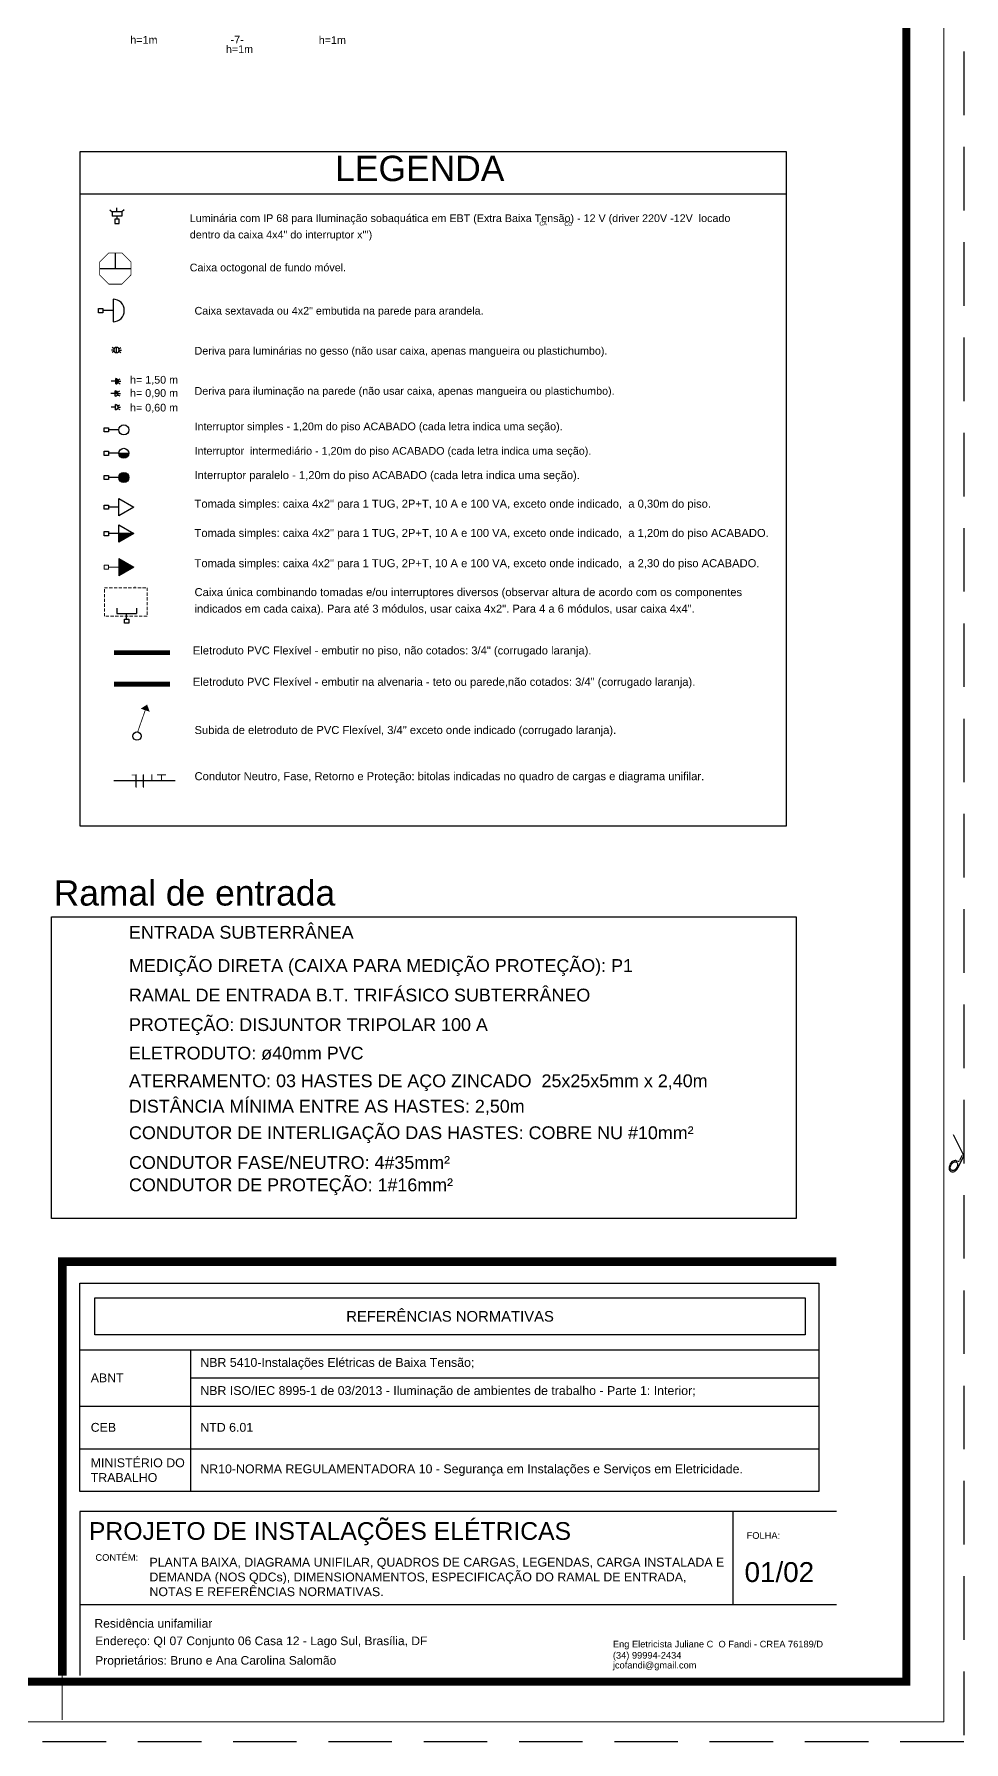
# Model space of a CAD drawing. Header units: millimetres. Extents: x 6597 to 20911, y -10306 to -132.
# Drawn here: x 14552 to 15714, y -8796 to -6662 of the extents above; entities that cross this region are included whole.
import ezdxf
from ezdxf.enums import TextEntityAlignment as Align

# ---------------------------------------------------------------- set-up
doc = ezdxf.new("R2010")
doc.units = ezdxf.units.MM
doc.header["$LTSCALE"] = 25
doc.header["$MEASUREMENT"] = 0
for name, pattern in [('DASHDOT2', [12.7, 6.35, -3.175, 0, -3.175]), ('Dashed', [0.75, 0.5, -0.25]), ('HIDDEN', [9.525, 6.35, -3.175]), ('HIDDEN2', [4.7625, 3.175, -1.5875])]:
    doc.linetypes.add(name, pattern=pattern)
for name, color, linetype in [('CIRCUITOS', 7, 'Continuous'), ('Iluminação1', 1, 'Continuous'), ('LUMINÁRIAS', 1, 'Continuous'), ('MAAI - ELÉTRICA', 3, 'Continuous'), ('MAAI - HATCH', 1, 'Continuous')]:
    doc.layers.add(name, color=color, linetype=linetype)
for name, color, linetype, lineweight in [('DI-Linhas do quadro', 2, 'Continuous', 30), ('DI-Textos do quadro', 7, 'Continuous', 20), ('DI-Título do diagrama', 3, 'Continuous', 0), ('DI-Título do quadro', 3, 'Continuous', 0), ('EL-Condutos', 5, 'Continuous', 30), ('EL-Fios', 2, 'Continuous', 30), ('EL-Textos fios', 7, 'Continuous', 30), ('MAAI - ALVENARIA', 7, 'Continuous', 0), ('P-SIMBOL', 1, 'Continuous', 30), ('TEXTO', 7, 'Continuous', 30), ('TOMADAS', 1, 'Continuous', 20)]:
    doc.layers.add(name, color=color, linetype=linetype, lineweight=lineweight)
doc.styles.add('Arial', font='arial.ttf')
doc.styles.add('ETECARIAL', font='arial.ttf')

# ---------------------------------------------------------------- blocks, each defined once
blk = doc.blocks.new('Arandela 32W')
at = {"layer": 'LUMINÁRIAS', "color": 1}
for p, q in [((0, -2.6515), (0, 2.6515)), ((0, 2.6515), (5.304, 2.6515)), ((5.304, 2.6515), (5.304, -2.6515)), ((18.1535, 0), (5.304, 0)), ((18.1535, 14.125), (18.1535, -14.125)), ((5.304, -2.6515), (0, -2.6515))]:
    blk.add_line(p, q, dxfattribs=at)
blk.add_arc((18.1535, 0), 14.125, 270, 90, dxfattribs=at)
blk = doc.blocks.new('54555')
at = {"layer": 'MAAI - HATCH'}
h = blk.add_hatch(color=256, dxfattribs=at)
h.dxf.hatch_style = 1
h.paths.add_polyline_path([(2418.97, 2515.673), (2418.97, 2515.608, 1)])
at = {"color": 0}
for p, q in [((2418.97, 2515.64), (2418.915, 2515.64)), ((2418.97, 2515.608), (2418.97, 2515.673))]:
    blk.add_line(p, q, dxfattribs=at)
for points in [[(2418.999, 2515.656), (2419.025, 2515.671)], [(2418.999, 2515.625), (2419.025, 2515.61)], [(2419.003, 2515.64), (2419.033, 2515.64)]]:
    blk.add_lwpolyline(points, dxfattribs=at)
blk.add_arc((2418.97, 2515.64), 0.0326, 270, 90, dxfattribs=at)
blk = doc.blocks.new('ARANDELA MEDIA')
at = {"layer": 'MAAI - HATCH'}
h = blk.add_hatch(color=256, dxfattribs=at)
h.dxf.hatch_style = 1
h.paths.add_polyline_path([(0.088, 0, 0.414214), (0.055, 0.033), (0.055, 0)])
at = {"color": 0}
for p, q in [((0.055, 0), (0, 0)), ((0.055, -0.033), (0.055, 0.033))]:
    blk.add_line(p, q, dxfattribs=at)
for points in [[(0.055, 0), (0.088, 0)], [(0.084, 0.016), (0.111, 0.031)], [(0.084, -0.016), (0.111, -0.031)], [(0.088, 0), (0.119, 0)]]:
    blk.add_lwpolyline(points, dxfattribs=at)
blk.add_arc((0.055, 0), 0.0328, 270, 90, dxfattribs=at)
blk = doc.blocks.new('ponto baixo')
at = {"color": 0}
for p, q in [((0.055, 0), (0, 0)), ((0.055, -0.033), (0.055, 0.033))]:
    blk.add_line(p, q, dxfattribs=at)
for points in [[(0.084, 0.016), (0.111, 0.031)], [(0.088, 0), (0.119, 0)], [(0.084, -0.016), (0.111, -0.031)]]:
    blk.add_lwpolyline(points, dxfattribs=at)
blk.add_arc((0.055, 0), 0.0328, 270, 90, dxfattribs=at)

msp = doc.modelspace()

# ---------------------------------------------------------------- hatches: boundary and pattern name
h = msp.add_hatch(color=1)
h.dxf.hatch_style = 1
h.paths.add_polyline_path([(14658, -7186, 0.414214), (14664.2, -7192.3, 0.412812), (14670.4, -7186)])
h = msp.add_hatch(color=1)
h.dxf.hatch_style = 1
h.paths.add_polyline_path([(14664.3, -7210), (14664.3, -7216.2), (14658, -7216.2), (14658.1, -7215.3), (14658.6, -7213.6), (14659.2, -7212.5), (14659.9, -7211.7), (14661, -7210.9), (14662.3, -7210.3), (14663.6, -7210), (14664.3, -7210)])
h = msp.add_hatch(color=1)
h.dxf.hatch_style = 1
h.paths.add_polyline_path([(14664.3, -7210), (14664.3, -7216.2), (14670.5, -7216.2), (14670.5, -7215.3), (14669.9, -7213.6), (14669.3, -7212.5), (14668.6, -7211.7), (14667.6, -7210.9), (14666.3, -7210.3), (14665, -7210), (14664.3, -7210)])
h = msp.add_hatch(color=1)
h.dxf.hatch_style = 1
h.paths.add_polyline_path([(14664.3, -7222.5), (14664.3, -7216.2), (14658, -7216.2), (14658.1, -7217.2), (14658.6, -7218.9), (14659.2, -7220), (14659.9, -7220.8), (14661, -7221.6), (14662.3, -7222.2), (14663.6, -7222.5), (14664.3, -7222.4)])
h = msp.add_hatch(color=1)
h.dxf.hatch_style = 1
h.paths.add_polyline_path([(14664.3, -7222.5), (14664.3, -7216.2), (14670.5, -7216.2), (14670.5, -7217.2), (14669.9, -7218.9), (14669.3, -7220), (14668.6, -7220.8), (14667.6, -7221.6), (14666.3, -7222.2), (14665, -7222.5), (14664.3, -7222.4)])
h = msp.add_hatch(color=1)
h.dxf.hatch_style = 1
h.paths.add_polyline_path([(14658, -7286.2), (14676.7, -7286.2), (14658, -7297.1)])
at = {"layer": 'DI-Textos do quadro'}
msp.add_hatch(color=1, dxfattribs=at).paths.add_polyline_path([(14658, -7339), (14676.7, -7328.2), (14658, -7317.4)])
at = {"layer": 'EL-Condutos', "linetype": 'ByBlock', "lineweight": -2}
h = msp.add_hatch(color=256, dxfattribs=at)
h.paths.add_polyline_path([(14690.9, -7507), (14693.4, -7500), (14696.6, -7508.9)])
h.paths.add_polyline_path([(14685.3, -7505), (14693.4, -7500), (14690.9, -7507)])

# ---------------------------------------------------------------- linework, layer by layer
at = {"linetype": 'HIDDEN2'}
for p, q in [((15713.6, -4541), (15713.6, -8796)), ((15713.6, -8796), (9367.5, -8796))]:
    msp.add_line(p, q, dxfattribs=at)
at = {"color": 7, "lineweight": 0}
for p, q in [((15688.6, -4566), (15688.6, -8771)), ((15688.6, -8771), (9392.5, -8771))]:
    msp.add_line(p, q, dxfattribs=at)
at = {"color": 1}
for p, q in [((14639.8, -7159.3), (14639.8, -7154)), ((14639.8, -7154), (14645.2, -7154)), ((14645.2, -7159.3), (14639.8, -7159.3)), ((14645.2, -7154), (14645.2, -7159.3)), ((14658, -7156.7), (14645.2, -7156.7)), ((14639.8, -7188.7), (14639.8, -7183.4)), ((14639.8, -7183.4), (14645.1, -7183.4)), ((14645.1, -7188.7), (14639.8, -7188.7)), ((14645.1, -7183.4), (14645.1, -7188.7)), ((14658, -7186), (14645.1, -7186)), ((14658, -7186), (14670.5, -7186)), ((14664.3, -7210), (14664.3, -7222.5)), ((14639.8, -7218.9), (14639.8, -7213.6)), ((14639.8, -7213.6), (14645.2, -7213.6)), ((14645.2, -7218.9), (14639.8, -7218.9)), ((14645.2, -7213.6), (14645.2, -7218.9)), ((14658, -7216.2), (14645.2, -7216.2)), ((14639.8, -7255.9), (14639.8, -7250.6)), ((14639.8, -7250.6), (14645.2, -7250.6)), ((14645.2, -7250.6), (14645.2, -7255.9)), ((14658, -7253.2), (14645.2, -7253.2)), ((14658, -7242.4), (14676.7, -7253.2)), ((14658, -7264.1), (14658, -7242.4)), ((14676.7, -7253.2), (14658, -7264.1)), ((14645.2, -7255.9), (14639.8, -7255.9)), ((14658, -7275.4), (14676.7, -7286.2)), ((14658, -7297.1), (14658, -7275.4)), ((14639.8, -7288.9), (14639.8, -7283.6)), ((14639.8, -7283.6), (14645.2, -7283.6)), ((14645.2, -7288.9), (14639.8, -7288.9)), ((14645.2, -7283.6), (14645.2, -7288.9)), ((14658, -7286.2), (14645.2, -7286.2)), ((14676.7, -7286.2), (14658, -7286.2)), ((14676.7, -7286.2), (14658, -7297.1))]:
    msp.add_line(p, q, dxfattribs=at)
for p, q in [((15700.5, -8037.1), (15713.6, -8063.8)), ((15706.6, -8078.2), (15713.6, -8063.8)), ((15711.2, -8063.8), (15708.3, -8069.8)), ((15704.4, -8069.9), (15706.5, -8070.6))]:
    msp.add_line(p, q)
at = {"lineweight": 0}
msp.add_line((14587.4, -8713.1), (14587.4, -8768.4), dxfattribs=at)
msp.add_lwpolyline([(15704.6, -8078.7, -0.06556), (15703.1, -8080.6, -0.078269), (15701.4, -8081.8, -0.107176), (15699.6, -8082.3, -0.143324), (15698.2, -8081.9, -0.143324), (15697.2, -8080.9, -0.107176), (15696.7, -8079, -0.078269), (15696.9, -8077, -0.06556), (15697.9, -8074.7, -0.06556), (15699.4, -8072.8, -0.078269), (15701.1, -8071.6, -0.107176), (15702.9, -8071.2, -0.143324), (15704.4, -8071.5, -0.143324), (15705.4, -8072.6, -0.107176), (15705.8, -8074.5, -0.078269), (15705.6, -8076.5, -0.06556)], format="xyb", close=True)
at = {"color": 7, "linetype": 'Continuous', "const_width": 11.1}
msp.add_lwpolyline([(14587.4, -8713.1), (14587.4, -8196), (15554.5, -8196)], dxfattribs=at)
at = {"color": 1}
for centre in [(14664.3, -7156.7), (14664.2, -7186), (14664.2, -7186), (14664.3, -7216.2)]:
    msp.add_circle(centre, 6.25, dxfattribs=at)
for centre, radius, start, end in [((15709.9, -8063.2), 1.5, 333.8641, 17.5637), ((15703.3, -8078.7), 8.07, 164.2242, 182.1256), ((15701.2, -8078.8), 6.07, 182.1256, 206.5951), ((15705.9, -8079.5), 10.8, 149.2203, 164.2242), ((15699.5, -8079.7), 4.1, 206.5951, 239.2203), ((15705.9, -8079.5), 10.8, 134.2165, 149.2203), ((15699.5, -8079.7), 4.1, 239.2203, 271.8456), ((15704, -8077.5), 8.07, 116.3151, 134.2165), ((15699.4, -8077.7), 6.07, 271.8456, 296.3151), ((15703.1, -8075.7), 6.07, 91.8456, 116.3151), ((15698.5, -8075.9), 8.07, 296.3151, 314.2165), ((15703, -8073.7), 4.1, 70.5798, 91.8456), ((15696.6, -8074), 10.8, 314.2165, 329.2203), ((15696.6, -8074), 10.8, 329.2203, 336.7222), ((15706.9, -8069.2), 1.5, 251.3666, 333.8641)]:
    msp.add_arc(centre, radius, start, end)
at = {"layer": 'CIRCUITOS'}
for points, const_width in [([(14674, -7587.9), (14679.9, -7587.9)], 1.16), ([(14679.7, -7587.3), (14679.7, -7603.6)], 1.16), ([(14679.7, -7587.3), (14679.7, -7603.6)], 1.16), ([(14688.9, -7587.3), (14688.9, -7603.6)], 1.16), ([(14688.9, -7587.3), (14688.9, -7603.6)], 1.16), ([(14699.1, -7587.3), (14699.1, -7595.4)], 1.16), ([(14705.7, -7587.6), (14716.9, -7587.6)], 1.11), ([(14711.3, -7587.6), (14711.3, -7595.4)], 1.11)]:
    msp.add_lwpolyline(points, dxfattribs=dict(at, const_width=const_width))
at = {"layer": 'DI-Linhas do quadro', "color": 7, "linetype": 'Continuous'}
msp.add_line((14609.8, -6861.6), (15491.8, -6861.6), dxfattribs=at)
msp.add_lwpolyline([(14609.8, -7651.7), (14609.8, -6808.8), (15491.8, -6808.8), (15491.8, -7651.7)], close=True, dxfattribs=at)
at = {"layer": 'DI-Linhas do quadro', "color": 7, "ltscale": 6}
msp.add_lwpolyline([(14574.1, -7765.2), (15504.3, -7765.2), (15504.3, -8142.2), (14574.1, -8142.2)], close=True, dxfattribs=at)
at = {"layer": 'DI-Textos do quadro', "color": 1}
for p, q in [((14658, -7317.4), (14676.7, -7328.2)), ((14658, -7339), (14658, -7317.4)), ((14639.8, -7330.9), (14639.8, -7325.6)), ((14639.8, -7325.6), (14645.2, -7325.6)), ((14645.2, -7330.9), (14639.8, -7330.9)), ((14645.2, -7325.6), (14645.2, -7330.9)), ((14658, -7328.2), (14645.2, -7328.2)), ((14676.7, -7328.2), (14658, -7339))]:
    msp.add_line(p, q, dxfattribs=at)
at = {"layer": 'EL-Condutos', "linetype": 'Dashed', "const_width": 6}
msp.add_lwpolyline([(14722, -7435.1), (14651.8, -7435.1)], dxfattribs=at)
at = {"layer": 'EL-Condutos', "linetype": 'Continuous', "const_width": 6}
msp.add_lwpolyline([(14722, -7474.4), (14651.8, -7474.4)], dxfattribs=at)
at = {"layer": 'EL-Condutos', "linetype": 'ByBlock', "lineweight": -2, "const_width": 1}
msp.add_lwpolyline([(14681.5, -7534.2), (14693.1, -7501)], dxfattribs=at)
at = {"layer": 'EL-Condutos', "linetype": 'ByBlock', "lineweight": -2}
msp.add_circle((14680.7, -7539.3), 5.17, dxfattribs=at)
at = {"layer": 'EL-Fios'}
for p, q in [((14679.7, -7602.9), (14679.7, -7587.9)), ((14688.9, -7602.9), (14688.9, -7587.9))]:
    msp.add_line(p, q, dxfattribs=at)
at = {"layer": 'EL-Textos fios'}
msp.add_line((14728.2, -7595.4), (14651.7, -7595.4), dxfattribs=at)
at = {"layer": 'Iluminação1'}
for p, q in [((14646.6, -6881.7), (14649.8, -6884.3)), ((14661.6, -6884.3), (14649.8, -6884.3)), ((14661.6, -6884.3), (14649.8, -6884.3)), ((14649.8, -6884.3), (14649.8, -6889.6)), ((14661.6, -6889.6), (14649.8, -6889.6)), ((14661.6, -6889.6), (14649.8, -6889.6)), ((14655.7, -6884.3), (14655.7, -6879.3)), ((14655.7, -6889.6), (14655.7, -6893.4)), ((14655.7, -6889.6), (14655.7, -6893.4)), ((14664.7, -6881.7), (14661.6, -6884.3)), ((14661.6, -6884.3), (14661.6, -6889.6)), ((14658.3, -6893.4), (14653, -6893.4)), ((14653, -6893.4), (14653, -6898.7)), ((14658.3, -6893.4), (14653, -6893.4)), ((14653, -6893.4), (14653, -6898.7)), ((14653, -6898.7), (14658.3, -6898.7)), ((14653, -6898.7), (14658.3, -6898.7)), ((14658.3, -6898.7), (14658.3, -6893.4)), ((14658.3, -6898.7), (14658.3, -6893.4)), ((14634.1, -6955.1), (14673.1, -6955.1)), ((14653.6, -6935.6), (14653.6, -6955.1))]:
    msp.add_line(p, q, dxfattribs=at)
at = {"layer": 'Iluminação1', "const_width": 0.91}
msp.add_lwpolyline([(14645.6, -6935.6), (14634.1, -6947), (14634.1, -6963.1), (14645.6, -6974.6), (14661.7, -6974.6), (14673.1, -6963.1), (14673.1, -6947), (14661.7, -6935.6)], close=True, dxfattribs=at)
at = {"layer": 'MAAI - ALVENARIA'}
msp.add_line((14678.3, -7352.8), (14678.2, -7352.8), dxfattribs=at)
at = {"layer": 'MAAI - ELÉTRICA'}
msp.add_line((14655.1, -7060.1), (14655.1, -7053.6), dxfattribs=at)
msp.add_line((14655.1, -7060.1), (14655.1, -7053.6), dxfattribs=at)
for points in [[(14651.9, -7056.9), (14648.8, -7056.9)], [(14652.3, -7055.3), (14649.6, -7053.8)], [(14652.3, -7058.4), (14649.6, -7059.9)], [(14658, -7055.3), (14660.7, -7053.8)], [(14658, -7058.4), (14660.7, -7059.9)], [(14658.4, -7056.9), (14661.5, -7056.9)]]:
    msp.add_lwpolyline(points, dxfattribs=at)
for start, end in [(90, 270), (270, 90)]:
    msp.add_arc((14655.1, -7056.9), 3.28, start, end, dxfattribs=at)
at = {"layer": 'P-SIMBOL'}
for p, q in [((14655.6, -7379.4), (14655.6, -7386.1)), ((14680.1, -7379.4), (14680.1, -7386.1)), ((14655.6, -7386.1), (14680.1, -7386.1)), ((14665.2, -7393.1), (14670.5, -7393.1)), ((14665.2, -7398.4), (14665.2, -7393.1)), ((14670.5, -7398.4), (14665.2, -7398.4)), ((14667.8, -7393.1), (14667.8, -7386.1)), ((14670.5, -7393.1), (14670.5, -7398.4))]:
    msp.add_line(p, q, dxfattribs=at)
at = {"layer": 'TEXTO', "ltscale": 40}
for p, q in [((14609.5, -8306), (15532.4, -8306)), ((14747.9, -8341.2), (15532.4, -8341.2)), ((14609.5, -8376.4), (15532.4, -8376.4)), ((14609.5, -8429.9), (15532.4, -8429.9))]:
    msp.add_line(p, q, dxfattribs=at)
at = {"layer": 'TEXTO', "color": 0, "ltscale": 40}
msp.add_line((14747.9, -8483.3), (14747.9, -8306), dxfattribs=at)
at = {"layer": 'TEXTO', "color": 7}
for p, q in [((15554.5, -8508), (14609.5, -8508)), ((14609.5, -8508), (14609.5, -8713.1)), ((15425.2, -8508), (15425.2, -8624.7)), ((15554.5, -8624.7), (14609.5, -8624.7)), ((15554.5, -8624.7), (14609.5, -8624.7))]:
    msp.add_line(p, q, dxfattribs=at)
at = {"layer": 'TEXTO', "color": 7, "const_width": 10}
msp.add_lwpolyline([(9517.5, -8721), (15641.6, -8721), (15641.6, -4616), (9517.5, -4616)], close=True, dxfattribs=at)
at = {"layer": 'TEXTO', "ltscale": 40}
for points in [[(15532.4, -8483.3), (14609.5, -8483.3), (14609.5, -8222.7), (15532.4, -8222.7)], [(14628.1, -8241.3), (15515.5, -8241.3), (15515.5, -8287.5), (14628.1, -8287.5)]]:
    msp.add_lwpolyline(points, close=True, dxfattribs=at)
at = {"layer": 'TOMADAS', "linetype": 'HIDDEN', "ltscale": 0.025}
msp.add_lwpolyline([(14640.1, -7354), (14693.3, -7354), (14693.3, -7389.6), (14640.1, -7389.6)], close=True, dxfattribs=at)

# ---------------------------------------------------------------- block references
at = {"layer": 'Iluminação1'}
msp.add_blockref('Arandela 32W', (14632.6, -7007.6), dxfattribs=at)
at = {"layer": 'MAAI - ELÉTRICA', "color": 3}
for name, p, xscale, yscale, zscale in [('54555', (-228694, -260169.1), 100.5998950803365, 100.5998950803365, 100.5998950803365), ('ARANDELA MEDIA', (14648.1, -7111.2), 100, 100, 100), ('ponto baixo', (14648.3, -7128.3), 100, 100, 100)]:
    msp.add_blockref(name, p, dxfattribs=dict(at, xscale=xscale, yscale=yscale, zscale=zscale))

# ---------------------------------------------------------------- texts
at = {"layer": 'CIRCUITOS', "linetype": 'DASHDOT2', "style": 'Arial'}
for s, p in [('h=1m', (14706.3, -6674.2)), ('h=1m', (14825.7, -6685.8)), ('h=1m', (14941.7, -6674.4)), ('Caixa octogonal de fundo móvel.', (14941.9, -6958.6))]:
    msp.add_text(s, height=9.6, dxfattribs=at).set_placement(p, align=Align.RIGHT)
for s, height, p in [('-7-', 9.6, (14797.7, -6673.8)), ('Luminária com IP 68 para Iluminação sobaquática em EBT (Extra Baixa Tensão) - 12 V (driver 220V -12V  locado ', 9.6, (14746.7, -6897)), ('dentro da caixa 4x4" do interruptor x\'\'\')', 9.6, (14746.7, -6917.5)), ('CA', 4.8, (15183.4, -6901.3))]:
    msp.add_text(s, height=height, dxfattribs=at).set_placement(p)
at = {"layer": 'CIRCUITOS', "linetype": 'DASHDOT2', "insert": (15214.6, -6897.1), "char_height": 4.8, "width": 8.4, "attachment_point": 1, "style": 'Arial'}
msp.add_mtext('CC', dxfattribs=at)
at = {"layer": 'CIRCUITOS', "linetype": 'DASHDOT2', "char_height": 9.6, "width": 569.902, "attachment_point": 4, "line_spacing_factor": 0.798, "style": 'Arial'}
for s, insert in [('\\pxsm1;Caixa sextavada ou 4x2" embutida na parede para arandela.', (14752.6, -7009.3)), ('Deriva para luminárias no gesso (não usar caixa, apenas mangueira ou plastichumbo).', (14752.6, -7059.3)), ('h= 1,50 m', (14672, -7095)), ('h= 0,90 m ', (14672, -7111.5)), ('Deriva para iluminação na parede (não usar caixa, apenas mangueira ou plastichumbo).', (14752.6, -7109.5)), ('h= 0,60 m', (14672, -7129.8)), ('Interruptor simples - 1,20m do piso ACABADO (cada letra indica uma seção).', (14752.6, -7153.8)), ('Interruptor  intermediário - 1,20m do piso ACABADO (cada letra indica uma seção).', (14752.6, -7184.4))]:
    msp.add_mtext(s, dxfattribs=dict(at, insert=insert))
at = {"layer": 'DI-Título do diagrama', "insert": (15034, -6830.2), "char_height": 31.68, "width": 872.065, "attachment_point": 5, "line_spacing_factor": 0.798, "style": 'ETECARIAL'}
msp.add_mtext('LEGENDA', dxfattribs=at)
at = {"layer": 'DI-Título do diagrama', "style": 'ETECARIAL'}
for s, insert, char_height, width, attachment_point in [('Ramal de entrada', (14576.6, -7719.4), 31.68, 1402.945, 1), ('ABNT', (14622.9, -8341.2), 11.05, 39.474, 4), ('CEB', (14622.9, -8403.1), 11.05, 45.789, 4), ('MINISTÉRIO DO TRABALHO', (14622.9, -8456.6), 11.053, 121.943, 4)]:
    msp.add_mtext(s, dxfattribs=dict(at, insert=insert, char_height=char_height, width=width, attachment_point=attachment_point))
at = {"layer": 'DI-Título do quadro', "style": 'ETECARIAL'}
for s, height, p in [('PROJETO DE INSTALAÇÕES ELÉTRICAS', 22.105, (14620.7, -8543.6)), ('01/02', 24.87, (15439.7, -8596.3))]:
    msp.add_text(s, height=height, dxfattribs=at).set_placement(p)
at = {"layer": 'DI-Título do quadro', "insert": (15071.8, -8264.4), "char_height": 13.263, "width": 887.484, "attachment_point": 5, "style": 'ETECARIAL'}
msp.add_mtext('REFERÊNCIAS NORMATIVAS', dxfattribs=at)
at = {"layer": 'TEXTO', "style": 'ETECARIAL'}
for s, height, p in [('FOLHA:', 8.29, (15442.3, -8542.3)), ('Residência unifamiliar', 10.776, (14627.6, -8653.4)), ('(34) 99994-2434', 8.289, (15275.2, -8692)), ('Eng Eletricista Juliane C  O Fandi - CREA 76189/D', 8.289, (15275.2, -8678)), ('jcofandi@gmail.com', 8.289, (15275.2, -8704.3))]:
    msp.add_text(s, height=height, dxfattribs=at).set_placement(p)
for s, insert, char_height, width, attachment_point in [('Interruptor paralelo - 1,20m do piso ACABADO (cada letra indica uma seção).', (14752.6, -7208.2), 10, 658.634, 1), ('Tomada simples: caixa 4x2" para 1 TUG, 2P+T, 10 A e 100 VA, exceto onde indicado,  a 0,30m do piso.', (14752.6, -7243.9), 10, 700.169, 1), ('\\pxt43;Tomada simples: caixa 4x2" para 1 TUG, 2P+T, 10 A e 100 VA, exceto onde indicado,  a 1,20m do piso ACABADO.', (14752.6, -7280.5), 10, 756.102, 1), ('\\pxt43;Tomada simples: caixa 4x2" para 1 TUG, 2P+T, 10 A e 100 VA, exceto onde indicado,  a 2,30 do piso ACABADO.', (14752.6, -7318.3), 10, 710.169, 1), ('\\pxt43;Caixa única combinando tomadas e/ou interruptores diversos (observar altura de acordo com os componentes ', (14752.6, -7354.4), 10, 710.169, 1), ('\\pxt43;indicados em cada caixa). Para até 3 módulos, usar caixa 4x2". Para 4 a 6 módulos, usar caixa 4x4".', (14752.6, -7375.1), 10, 710.169, 1), ('\\A1;Eletroduto PVC Flexível - embutir no piso, não cotados: 3/4" (corrugado laranja).', (14750.5, -7427.3), 10, 658.634, 1), ('Eletroduto PVC Flexível - embutir na alvenaria - teto ou parede,{\\A1;não cotados: 3/4" (corrugado laranja)}.', (14750.5, -7466.5), 10, 658.634, 1), ('Subida de eletroduto de PVC Flexível, 3/4" exceto onde indicado {\\A1;(corrugado laranja)}. ', (14752.6, -7526.7), 10, 658.634, 1), ('Condutor Neutro, Fase, Retorno e Proteção: bitolas indicadas no quadro de cargas e diagrama unifilar.', (14752.6, -7584.4), 10, 658.634, 1), ('CONTÉM:', (14628.8, -8569.9), 8.29, 53.395, 7), ('PLANTA BAIXA, DIAGRAMA UNIFILAR, QUADROS DE CARGAS, LEGENDAS, CARGA INSTALADA E DEMANDA (NOS QDCs), DIMENSIONAMENTOS, ESPECIFICAÇÃO DO RAMAL DE ENTRADA, NOTAS E REFERÊNCIAS NORMATIVAS.', (14696.3, -8614.1), 11.0526, 723.413, 7), ('Endereço: QI 07 Conjunto 06 Casa 12 - Lago Sul, Brasília, DF', (14628.5, -8664.4), 10.776, 442.483, 1), ('Proprietários: Bruno e Ana Carolina Salomão', (14628.5, -8688.8), 10.776, 380.943, 1)]:
    msp.add_mtext(s, dxfattribs=dict(at, insert=insert, char_height=char_height, width=width, attachment_point=attachment_point))
at = {"layer": 'TEXTO', "ltscale": 6, "char_height": 16, "width": 1120.021, "attachment_point": 1, "style": 'ETECARIAL'}
for s, insert in [('ENTRADA SUBTERRÂNEA', (14670.7, -7776.5)), ('MEDIÇÃO DIRETA (CAIXA PARA MEDIÇÃO PROTEÇÃO): P1', (14670.7, -7818)), ('RAMAL DE ENTRADA B.T. TRIFÁSICO SUBTERRÂNEO', (14670.7, -7854.9)), ('PROTEÇÃO: DISJUNTOR TRIPOLAR 100 A', (14670.7, -7891.8)), ('ELETRODUTO: ø40mm PVC', (14670.7, -7927.4)), ('ATERRAMENTO: 03 HASTES DE AÇO ZINCADO  25x25x5mm x 2,40m', (14670.7, -7962)), ('DISTÂNCIA MÍNIMA ENTRE AS HASTES: 2,50m', (14670.7, -7993.8)), ('CONDUTOR DE INTERLIGAÇÃO DAS HASTES: COBRE NU #10mm²', (14670.7, -8026.9)), ('CONDUTOR FASE/NEUTRO: 4#35mm²', (14670.7, -8064.1)), ('CONDUTOR DE PROTEÇÃO: 1#16mm²', (14670.7, -8092))]:
    msp.add_mtext(s, dxfattribs=dict(at, insert=insert))
at = {"layer": 'TEXTO', "color": 0, "attachment_point": 4, "style": 'ETECARIAL'}
for s, insert, char_height, width in [('NBR 5410-Instalações Elétricas de Baixa Tensão;', (14759.8, -8323.6), 11.053, 505.036), ('NBR ISO/IEC 8995-1 de 03/2013 - Iluminação de ambientes de trabalho - Parte 1: Interior;', (14759.8, -8358.8), 11.053, 804.379), ('NTD 6.01', (14759.8, -8403.1), 11.05, 770.822), ('NR10-NORMA REGULAMENTADORA 10 - Segurança em Instalações e Serviços em Eletricidade.', (14759.8, -8456.6), 11.053, 750.85)]:
    msp.add_mtext(s, dxfattribs=dict(at, insert=insert, char_height=char_height, width=width))

doc.saveas('drawing.dxf')
